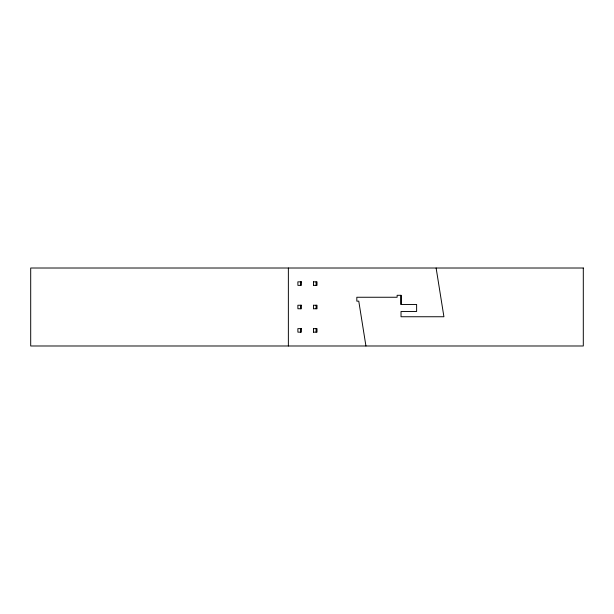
<?xml version="1.0" encoding="UTF-8"?>
<svg xmlns="http://www.w3.org/2000/svg" width="614" height="614" viewBox="0 0 614 614"><rect width="100%" height="100%" fill="white"/><g stroke="black" fill="none" stroke-linecap="round" stroke-linejoin="round"><path stroke-width="0.92" d="M436.124 268.011L443.922 316.747L401.026 316.747L401.026 311.482L416.622 311.482L416.622 304.467L401.026 304.467L401.026 295.303L397.128 295.303L397.128 297.253L356.818 297.253L356.818 301.152L358.768 301.152L365.936 345.989M313.462 281.849L317.008 281.849L317.008 285.364L313.462 285.364M313.462 305.242L317.008 305.242L317.008 308.758L313.462 308.758M313.462 328.636L317.008 328.636L317.008 332.151L313.462 332.151M401.026 295.303L401.026 304.467M316.095 281.849L316.095 285.364M316.095 305.242L316.095 308.758M316.095 328.636L316.095 332.151M313.501 281.849L313.501 285.364M313.501 305.242L313.501 308.758M313.501 328.636L313.501 332.151M300.499 281.849L300.499 285.364M300.499 305.242L300.499 308.758M300.499 328.636L300.499 332.151M288.365 268.011L288.365 345.989M583.3 268.011L30.7 268.011L30.7 345.989L583.3 345.989L583.3 268.011M301.413 281.849L297.867 281.849L297.905 285.364L301.413 285.364L301.413 281.849M301.413 305.242L297.867 305.242L297.905 308.758L301.413 308.758L301.413 305.242M301.413 328.636L297.867 328.636L297.905 332.151L301.413 332.151L301.413 328.636"/></g></svg>
